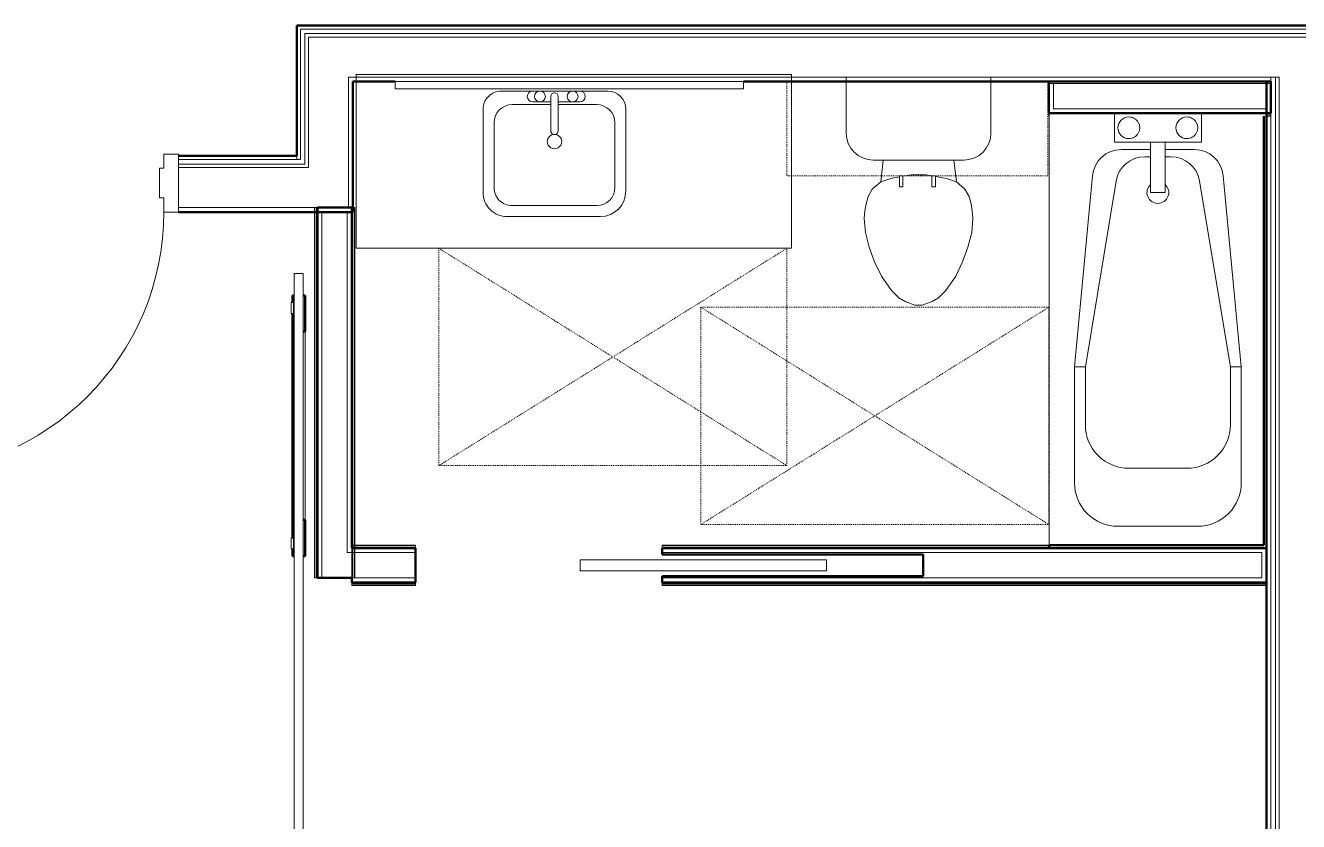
# Model space of a CAD drawing. Header units: inches. Extents: x -4218 to -1830, y 9756 to 12426.
# Drawn here: x -3110.9 to -2935.3, y 10271.3 to 10381.2 of the extents above; entities that cross this region are included whole.
import ezdxf

# ---------------------------------------------------------------- set-up
doc = ezdxf.new("R2010")
doc.units = ezdxf.units.IN
doc.header["$MEASUREMENT"] = 0
doc.linetypes.add('Dash', pattern=[0.25, 0.125, -0.125])
for name, color, linetype, lineweight in [('0-1', 7, 'Continuous', 5), ('0-2', 252, 'Continuous', 9), ('0-3', 7, 'Continuous', 9), ('A-DOOR-1', 7, 'Continuous', 9), ('A-DOOR-2', 50, 'Continuous', 20), ('A-DOOR-3', 250, 'Continuous', 50), ('A-DOOR-FRAM-1', 50, 'Continuous', 20), ('A-GENM-HDLN-1', 7, 'Dash', 9), ('A-WALL-1', 250, 'Continuous', 50), ('A-WALL-2', 10, 'Continuous', 13), ('A-WALL-3', 253, 'Continuous', 9), ('A-WALL-4', 254, 'Continuous', 9), ('A-WALL-5', 252, 'Continuous', 9), ('A-WALL-6', 7, 'Continuous', 9), ('I-WALL-1', 250, 'Continuous', 50), ('I-WALL-2', 254, 'Continuous', 9), ('I-WALL-3', 253, 'Continuous', 9), ('I-WALL-4', 252, 'Continuous', 9), ('P-SANR-FIXT-1', 7, 'Continuous', 9), ('P-SANR-FIXT-2', 252, 'Continuous', 9), ('P-SANR-FIXT-3', 253, 'Continuous', 9), ('P-SANR-FIXT-5', 254, 'Continuous', 9), ('Q-CASE-2', 252, 'Continuous', 9), ('Q-CASE-3', 7, 'Continuous', 9), ('Q-CASE-5', 254, 'Continuous', 9), ('Q-CASE-6', 7, 'Dash', 9)]:
    doc.layers.add(name, color=color, linetype=linetype, lineweight=lineweight)

# ---------------------------------------------------------------- blocks, each defined once
blk = doc.blocks.new('Basic Wall _ INT - W4BØF - _5_8 GYP - 2X4 WOOD_BATT_ - 5_8 GYP_ - ___-2701510-BACKGROUND - 1ST FLOOR')
at = {"layer": 'A-WALL-3'}
for p, q in [((-3071.06, 10356.04), (-3070.78, 10356.04)), ((-3071, 10355.41), (-3071, 10356.04)), ((-3070.78, 10356.04), (-3070.69, 10356.04)), ((-3070.69, 10356.04), (-3070.65, 10356.04)), ((-3070.65, 10356.04), (-3070.65, 10355.41)), ((-3071, 10265.9), (-3071, 10265.98)), ((-3071, 10265.8), (-3071, 10265.86)), ((-3070.78, 10265.57), (-3071.06, 10265.57)), ((-3070.71, 10265.57), (-3070.78, 10265.57))]:
    blk.add_line(p, q, dxfattribs=at)
at = {"layer": 'A-WALL-4'}
for p, q in [((-3071, 10356.04), (-3071.06, 10356.04)), ((-3070.86, 10356.04), (-3071, 10356.04)), ((-3070.79, 10356.04), (-3070.85, 10356.04)), ((-3070.65, 10356.04), (-3070.67, 10356.04)), ((-3071.06, 10265.57), (-3071, 10265.57)), ((-3071, 10265.57), (-3070.86, 10265.57)), ((-3070.85, 10265.57), (-3070.79, 10265.57)), ((-3070.67, 10265.57), (-3070.65, 10265.57))]:
    blk.add_line(p, q, dxfattribs=at)
at = {"layer": 'A-WALL-5'}
for p, q in [((-3071.06, 10355.41), (-3071.06, 10356.04)), ((-3071, 10304.91), (-3071, 10355.41)), ((-3070.78, 10356.04), (-3070.78, 10355.41)), ((-3070.65, 10355.41), (-3070.65, 10304.91)), ((-3071.06, 10304.91), (-3071, 10304.91)), ((-3071, 10304.91), (-3070.86, 10304.91)), ((-3070.85, 10304.91), (-3070.79, 10304.91)), ((-3070.67, 10304.91), (-3070.65, 10304.91)), ((-3071, 10268.91), (-3071.06, 10268.91)), ((-3070.86, 10268.91), (-3071, 10268.91)), ((-3071, 10265.98), (-3071, 10268.91)), ((-3070.79, 10268.91), (-3070.85, 10268.91)), ((-3070.65, 10268.91), (-3070.67, 10268.91)), ((-3070.65, 10268.91), (-3070.65, 10265.57)), ((-3071.06, 10265.9), (-3071.06, 10265.98)), ((-3071.06, 10265.8), (-3071.06, 10265.86)), ((-3070.69, 10265.57), (-3070.71, 10265.57)), ((-3070.65, 10265.57), (-3070.69, 10265.57))]:
    blk.add_line(p, q, dxfattribs=at)
at = {"layer": 'A-WALL-6'}
for p, q in [((-3071.06, 10304.91), (-3071.06, 10355.41)), ((-3070.78, 10355.41), (-3070.78, 10304.91)), ((-3070.78, 10304.91), (-3071.06, 10304.91)), ((-3070.69, 10304.91), (-3070.78, 10304.91)), ((-3070.65, 10304.91), (-3070.69, 10304.91)), ((-3071.06, 10268.91), (-3070.78, 10268.91)), ((-3071.06, 10265.98), (-3071.06, 10268.91)), ((-3070.78, 10268.91), (-3070.78, 10265.57)), ((-3070.78, 10268.91), (-3070.69, 10268.91)), ((-3070.69, 10268.91), (-3070.65, 10268.91))]:
    blk.add_line(p, q, dxfattribs=at)
blk = doc.blocks.new('Basic Wall _ INT - W4BØF - _5_8 GYP - 2X4 WOOD_BATT_ - 5_8 GYP_ - ___-2701509-BACKGROUND - 1ST FLOOR')
at = {"layer": 'A-WALL-3'}
for p, q in [((-3065.88, 10356.04), (-3065.9, 10356.04)), ((-3065.9, 10356.04), (-3065.9, 10355.41)), ((-3065.9, 10309.04), (-3065.9, 10304.91)), ((-3065.55, 10309.33), (-3065.55, 10309.45)), ((-3065.55, 10309.24), (-3065.55, 10309.33)), ((-3065.55, 10309.18), (-3065.55, 10309.24)), ((-3065.55, 10308.44), (-3065.55, 10309.04)), ((-3065.55, 10304.91), (-3065.55, 10308.41)), ((-3065.86, 10304.91), (-3065.9, 10304.91)), ((-3065.78, 10304.91), (-3065.86, 10304.91)), ((-3065.49, 10304.91), (-3065.78, 10304.91)), ((-3065.55, 10265.88), (-3065.55, 10265.98)), ((-3065.55, 10265.79), (-3065.55, 10265.86)), ((-3065.55, 10265.72), (-3065.55, 10265.77)), ((-3065.78, 10265.57), (-3065.84, 10265.57)), ((-3065.49, 10265.57), (-3065.78, 10265.57))]:
    blk.add_line(p, q, dxfattribs=at)
at = {"layer": 'A-WALL-4'}
for p, q in [((-3065.9, 10304.91), (-3065.88, 10304.91)), ((-3065.76, 10304.91), (-3065.7, 10304.91)), ((-3065.69, 10304.91), (-3065.55, 10304.91)), ((-3065.55, 10304.91), (-3065.49, 10304.91)), ((-3065.9, 10265.57), (-3065.88, 10265.57)), ((-3065.76, 10265.57), (-3065.7, 10265.57)), ((-3065.69, 10265.57), (-3065.55, 10265.57)), ((-3065.55, 10265.57), (-3065.49, 10265.57))]:
    blk.add_line(p, q, dxfattribs=at)
at = {"layer": 'A-WALL-5'}
for p, q in [((-3065.9, 10356.04), (-3065.86, 10356.04)), ((-3065.9, 10355.41), (-3065.9, 10309.04)), ((-3065.86, 10356.04), (-3065.82, 10356.04)), ((-3065.82, 10356.04), (-3065.78, 10356.04)), ((-3065.78, 10355.44), (-3065.78, 10356.04)), ((-3065.78, 10356.04), (-3065.76, 10356.04)), ((-3065.7, 10356.04), (-3065.75, 10356.04)), ((-3065.55, 10356.04), (-3065.69, 10356.04)), ((-3065.49, 10356.04), (-3065.55, 10356.04)), ((-3065.55, 10309.45), (-3065.55, 10356.04)), ((-3065.78, 10308.42), (-3065.78, 10309.04)), ((-3065.78, 10304.91), (-3065.78, 10308.41)), ((-3065.49, 10309.33), (-3065.49, 10309.45)), ((-3065.49, 10309.24), (-3065.49, 10309.33)), ((-3065.49, 10309.18), (-3065.49, 10309.24)), ((-3065.49, 10308.44), (-3065.49, 10309.04)), ((-3065.49, 10304.91), (-3065.49, 10308.41)), ((-3065.88, 10268.91), (-3065.9, 10268.91)), ((-3065.9, 10268.91), (-3065.9, 10265.57)), ((-3065.7, 10268.91), (-3065.76, 10268.91)), ((-3065.55, 10268.91), (-3065.69, 10268.91)), ((-3065.49, 10268.91), (-3065.55, 10268.91)), ((-3065.55, 10265.98), (-3065.55, 10268.91)), ((-3065.49, 10265.88), (-3065.49, 10265.98)), ((-3065.49, 10265.79), (-3065.49, 10265.86)), ((-3065.49, 10265.72), (-3065.49, 10265.77)), ((-3065.86, 10265.57), (-3065.9, 10265.57)), ((-3065.84, 10265.57), (-3065.86, 10265.57))]:
    blk.add_line(p, q, dxfattribs=at)
at = {"layer": 'A-WALL-6'}
for p, q in [((-3065.78, 10309.04), (-3065.78, 10355.41)), ((-3065.75, 10356.04), (-3065.49, 10356.04)), ((-3065.49, 10309.45), (-3065.49, 10356.04)), ((-3065.9, 10268.91), (-3065.86, 10268.91)), ((-3065.86, 10268.91), (-3065.78, 10268.91)), ((-3065.78, 10265.57), (-3065.78, 10268.91)), ((-3065.78, 10268.91), (-3065.49, 10268.91)), ((-3065.49, 10265.98), (-3065.49, 10268.91))]:
    blk.add_line(p, q, dxfattribs=at)
blk = doc.blocks.new('Basic Wall _ INT - W4BØF - _5_8 GYP - 2X4 WOOD_BATT_ - 5_8 GYP_ - ___-2701512-BACKGROUND - 1ST FLOOR')
at = {"layer": 'A-WALL-3'}
for p, q in [((-3065.9, 10309.16), (-3065.9, 10309.45)), ((-3065.9, 10309.1), (-3065.9, 10309.16)), ((-3065.7, 10309.39), (-3065.75, 10309.39)), ((-3065.61, 10309.39), (-3065.69, 10309.39)), ((-3065.49, 10309.39), (-3065.6, 10309.39))]:
    blk.add_line(p, q, dxfattribs=at)
at = {"layer": 'A-WALL-4'}
for p, q in [((-3065.9, 10309.45), (-3065.9, 10309.39)), ((-3065.9, 10309.39), (-3065.9, 10309.25)), ((-3065.9, 10309.24), (-3065.9, 10309.18)), ((-3065.9, 10309.06), (-3065.9, 10309.04))]:
    blk.add_line(p, q, dxfattribs=at)
at = {"layer": 'A-WALL-5'}
for p, q in [((-3065.9, 10309.08), (-3065.9, 10309.1)), ((-3065.9, 10309.04), (-3065.9, 10309.08)), ((-3065.9, 10309.04), (-3057.1, 10309.04)), ((-3065.7, 10309.45), (-3065.75, 10309.45)), ((-3065.61, 10309.45), (-3065.69, 10309.45)), ((-3065.49, 10309.45), (-3065.6, 10309.45)), ((-3057.1, 10309.39), (-3065.49, 10309.39)), ((-3057.1, 10309.39), (-3057.1, 10309.45)), ((-3057.1, 10309.25), (-3057.1, 10309.39)), ((-3057.1, 10309.18), (-3057.1, 10309.24)), ((-3057.1, 10309.04), (-3057.1, 10309.06)), ((-3023.1, 10309.45), (-3023.1, 10309.39)), ((-3023.1, 10309.39), (-3023.1, 10309.25)), ((-2969.74, 10309.39), (-3023.1, 10309.39)), ((-3023.1, 10309.24), (-3023.1, 10309.18)), ((-3023.1, 10309.06), (-3023.1, 10309.04)), ((-3023.1, 10309.04), (-2969.74, 10309.04))]:
    blk.add_line(p, q, dxfattribs=at)
at = {"layer": 'A-WALL-6'}
for p, q in [((-3057.1, 10309.16), (-3065.9, 10309.16)), ((-3057.1, 10309.45), (-3065.49, 10309.45)), ((-3057.1, 10309.45), (-3057.1, 10309.16)), ((-3057.1, 10309.16), (-3057.1, 10309.08)), ((-3057.1, 10309.08), (-3057.1, 10309.04)), ((-3023.1, 10309.16), (-3023.1, 10309.45)), ((-2969.74, 10309.45), (-3023.1, 10309.45)), ((-2969.74, 10309.16), (-3023.1, 10309.16)), ((-3023.1, 10309.08), (-3023.1, 10309.16)), ((-3023.1, 10309.04), (-3023.1, 10309.08))]:
    blk.add_line(p, q, dxfattribs=at)
blk = doc.blocks.new('Basic Wall _ INT - W4BØF - _5_8 GYP - 2X4 WOOD_BATT_ - 5_8 GYP_ - ___-2701511-BACKGROUND - 1ST FLOOR')
at = {"layer": 'A-WALL-3'}
for p, q in [((-2939.77, 10304.27), (-2939.77, 10304.29)), ((-2939.77, 10304.09), (-2939.77, 10304.15)), ((-2939.77, 10303.94), (-2939.77, 10304.08)), ((-2939.77, 10303.88), (-2939.77, 10303.94))]:
    blk.add_line(p, q, dxfattribs=at)
at = {"layer": 'A-WALL-5'}
for p, q in [((-3065.9, 10304.29), (-3065.9, 10304.27)), ((-3065.9, 10304.29), (-3057.1, 10304.29)), ((-3057.1, 10304.27), (-3057.1, 10304.29)), ((-3023.1, 10304.29), (-3023.1, 10304.27)), ((-3023.1, 10304.29), (-2939.77, 10304.29)), ((-2939.77, 10304.29), (-2939.77, 10304.25)), ((-3065.9, 10304.15), (-3065.9, 10304.09)), ((-3065.9, 10304.08), (-3065.9, 10303.94)), ((-3065.9, 10303.94), (-3065.9, 10303.88)), ((-3057.1, 10303.94), (-3065.9, 10303.94)), ((-3057.1, 10304.09), (-3057.1, 10304.15)), ((-3057.1, 10303.94), (-3057.1, 10304.08)), ((-3057.1, 10303.88), (-3057.1, 10303.94)), ((-3023.1, 10304.15), (-3023.1, 10304.09)), ((-3023.1, 10304.08), (-3023.1, 10303.94)), ((-3023.1, 10303.94), (-3023.1, 10303.88)), ((-2939.77, 10303.94), (-3023.1, 10303.94)), ((-2939.77, 10304.25), (-2939.77, 10304.19)), ((-2939.77, 10304.19), (-2939.77, 10304.16)), ((-2939.77, 10304.16), (-2939.77, 10304.14)), ((-2939.77, 10304.14), (-2939.77, 10304)), ((-2939.77, 10304), (-2939.77, 10303.88))]:
    blk.add_line(p, q, dxfattribs=at)
at = {"layer": 'A-WALL-6'}
for p, q in [((-3065.9, 10304.25), (-3065.9, 10304.29)), ((-3057.1, 10304.29), (-3057.1, 10304.25)), ((-3023.1, 10304.25), (-3023.1, 10304.29)), ((-3065.9, 10304.16), (-3065.9, 10304.25)), ((-3065.9, 10304.16), (-3057.1, 10304.16)), ((-3065.9, 10303.88), (-3065.9, 10304.16)), ((-3057.1, 10303.88), (-3065.9, 10303.88)), ((-3057.1, 10304.25), (-3057.1, 10304.16)), ((-3057.1, 10304.16), (-3057.1, 10303.88)), ((-3023.1, 10304.16), (-3023.1, 10304.25)), ((-3023.1, 10304.16), (-2939.77, 10304.16)), ((-3023.1, 10303.88), (-3023.1, 10304.16)), ((-2939.77, 10303.88), (-3023.1, 10303.88))]:
    blk.add_line(p, q, dxfattribs=at)
blk = doc.blocks.new('BARN - FLUSH - 3-0 x 7-0 BARN DOOR-2961666-BACKGROUND - 1ST FLOOR')
at = {"layer": 'A-DOOR-1'}
for p, q in [((21, -4.32), (-60, -4.32)), ((-60, -4.95), (-60, -4.32)), ((-60, -5.57), (-60, -4.95)), ((-52, -4.07), (-26, -4.07)), ((21, -4.32), (21, -4.95)), ((21, -4.95), (21, -5.57)), ((-60, -5.57), (21, -5.57)), ((-54.5, -5.67), (-56, -5.67)), ((-56, -5.67), (-56, -6)), ((-54.5, -6), (-56, -6)), ((-54.5, -6), (-54.5, -5.67)), ((-23.5, -6), (-23.5, -5.67)), ((-22, -5.67), (-23.5, -5.67)), ((-22, -6), (-23.5, -6)), ((-22, -5.67), (-22, -6))]:
    blk.add_line(p, q, dxfattribs=at)
at = {"layer": 'A-DOOR-3'}
for p, q in [((-52, -4.07), (-57, -4.07)), ((-57, -4.07), (-57, -4.32)), ((-52, -4.33), (-52, -4.07)), ((-21, -4.07), (-26, -4.07)), ((-26, -4.07), (-26, -4.32)), ((-21, -4.32), (-21, -4.07)), ((-57, -5.57), (-57, -5.82)), ((-57, -5.82), (-56, -5.82)), ((-54.5, -5.82), (-23.5, -5.82)), ((-22, -5.82), (-21, -5.82)), ((-21, -5.82), (-21, -5.57))]:
    blk.add_line(p, q, dxfattribs=at)
blk = doc.blocks.new('POCKET - FLUSH - 2-10 x 6-8-2882530-BACKGROUND - 1ST FLOOR')
at = {"layer": 'A-DOOR-2'}
for p, q in [((-39.67, -0.75), (-39.67, 0.75)), ((-39.67, 0.75), (-5.67, 0.75)), ((-5.67, 0.75), (-5.67, -0.75)), ((-5.67, -0.75), (-39.67, -0.75))]:
    blk.add_line(p, q, dxfattribs=at)
blk = doc.blocks.new('M_Sink Vanity-Square - 500 x 440mm-1372835-BACKGROUND - 1ST FLOOR')
at = {"layer": 'P-SANR-FIXT-1'}
for p, q in [((-5.72, 10.23), (7.14, 10.23)), ((-5.22, 8.73), (6.46, 8.73)), ((-9.22, -4.59), (-9.22, 6.73)), ((-7.72, -2.72), (-7.72, 6.23)), ((8.96, 6.23), (8.96, -2.72)), ((10.46, 6.91), (10.46, -4.59)), ((0.12, -6.33), (0.12, -1.59)), ((1.12, -6.33), (1.12, -1.59)), ((0.12, -5.22), (-5.22, -5.22)), ((6.46, -5.22), (1.12, -5.22)), ((-2.88, -5.59), (0.12, -5.59)), ((1.12, -5.59), (3.62, -5.59)), ((7.96, -7.09), (-6.72, -7.09)), ((3.62, -7.09), (-2.88, -7.09))]:
    blk.add_line(p, q, dxfattribs=at)
for centre, radius, start, end in [((-5.72, 6.73), 3.5, 90, 180), ((7.14, 6.91), 3.32, 360, 90), ((-5.22, 6.23), 2.5, 90, 180), ((6.46, 6.23), 2.5, 360, 90), ((0.62, -0.13), 1, 360, 180), ((0.62, -0.13), 1, 180, 0), ((0.62, -1.59), 0.5, 360, 180), ((-5.22, -2.72), 2.5, 180, 270), ((6.46, -2.72), 2.5, 270, 360), ((-6.72, -4.59), 2.5, 180, 270), ((7.96, -4.59), 2.5, 270, 0), ((-2.88, -6.34), 0.75, 90, 270), ((-1.88, -6.34), 0.75, 360, 180), ((-1.88, -6.34), 0.75, 180, 0), ((0.62, -6.33), 0.5, 180, 0), ((2.62, -6.34), 0.75, 0, 180), ((2.62, -6.34), 0.75, 180, 0), ((3.62, -6.34), 0.75, 270, 90)]:
    blk.add_arc(centre, radius, start, end, dxfattribs=at)
blk = doc.blocks.new('Toilet-Domestic-3D - Toilet-Domestic-3D-V116-BACKGROUND - 1ST FLOOR')
at = {"layer": 'P-SANR-FIXT-1'}
for p, q in [((-9.98, 11.75), (-9.98, 18.85)), ((9.98, 18.85), (9.98, 11.75)), ((6.25, 8.02), (-6.25, 8.02)), ((-4.86, 8.02), (-5.21, 5)), ((4.86, 8.02), (5.21, 5)), ((-3.84, 5.5), (-5.21, 5)), ((-2.65, 5.71), (-3.84, 5.5)), ((-1, 6), (-2.16, 5.8)), ((1, 6), (-1, 6)), ((1.85, 5.85), (1, 6)), ((3.84, 5.5), (2.34, 5.76)), ((5.21, 5), (3.84, 5.5)), ((-6.4, 4), (-6.97, 3)), ((-5.21, 5), (-6.4, 4)), ((6.4, 4), (5.21, 5)), ((6.97, 3), (6.4, 4)), ((-7.24, 2), (-7.41, 1)), ((-6.97, 3), (-7.24, 2)), ((7.24, 2), (6.97, 3)), ((7.41, 1), (7.24, 2)), ((-7.41, 1), (-7.5, 0)), ((7.5, 0), (7.41, 1)), ((-7.5, 0), (-7.33, -1.99)), ((7.33, -1.99), (7.5, 0)), ((-7.33, -1.99), (-6.79, -4)), ((6.79, -4), (7.33, -1.99)), ((-6.79, -4), (-6.06, -6)), ((6.06, -6), (6.79, -4)), ((-6.06, -6), (-5.13, -8)), ((5.13, -8), (6.06, -6)), ((-5.13, -8), (-3.74, -10)), ((3.74, -10), (5.13, -8)), ((-3.74, -10), (-2.74, -11)), ((2.74, -11), (3.74, -10)), ((-2.74, -11), (-1.87, -11.5)), ((-1.87, -11.5), (-0.5, -12)), ((-0.5, -12), (0.5, -12)), ((0.5, -12), (1.87, -11.5)), ((1.87, -11.5), (2.74, -11))]:
    blk.add_line(p, q, dxfattribs=at)
for centre, start, end in [((-6.25, 11.75), 180, 270), ((6.25, 11.75), 270, 360)]:
    blk.add_arc(centre, 3.73, start, end, dxfattribs=at)
at = {"layer": 'P-SANR-FIXT-2'}
for p, q in [((-9.98, 18.85), (-9.98, 19.48)), ((9.98, 19.48), (9.98, 18.85))]:
    blk.add_line(p, q, dxfattribs=at)
at = {"layer": 'P-SANR-FIXT-3'}
blk.add_line((-9.98, 19.48), (9.98, 19.48), dxfattribs=at)
blk = doc.blocks.new('Bath Vanity - Bath Vanity 60_-V130-BACKGROUND - 1ST FLOOR')
at = {"layer": 'Q-CASE-2'}
for p, q in [((-29.26, 1), (-29.26, 0)), ((30.74, 0.38), (30.74, 1)), ((30.74, 0), (30.74, 0.38)), ((-29.26, 0), (30.74, 0))]:
    blk.add_line(p, q, dxfattribs=at)
at = {"layer": 'Q-CASE-3'}
for p, q in [((30.74, 24), (-29.26, 24)), ((-29.26, 24), (-29.26, 1)), ((30.74, 1), (30.74, 24))]:
    blk.add_line(p, q, dxfattribs=at)
blk = doc.blocks.new('Bath Tub - Maestro - 60_x30_-V127-BACKGROUND - 1ST FLOOR')
at = {"layer": 'P-SANR-FIXT-1'}
for p, q in [((35, 26.5), (51, 26.5)), ((35, 26.5), (35, 25)), ((35, 25), (9.35, 20.74)), ((43, 25), (35, 25)), ((4, 21), (0.37, 21)), ((4, 16), (4, 21)), ((5, 16), (5, 20.04)), ((57, 20.5), (57, 9.5)), ((49, 11), (49, 19)), ((4, 14), (4, 16)), ((4, 16), (10.94, 16)), ((6, 16.8), (6, 16)), ((10.94, 14), (10.94, 16)), ((4, 9), (4, 14)), ((10.94, 14), (4, 14)), ((5, 9.96), (5, 14)), ((6, 14), (6, 13.2)), ((0.37, 9), (4, 9)), ((9.35, 9.26), (35, 5)), ((35, 3.5), (35, 5)), ((35, 5), (43, 5)), ((51, 3.5), (35, 3.5)), ((0.37, 0), (59.62, 0))]:
    blk.add_line(p, q, dxfattribs=at)
at = {"layer": 'P-SANR-FIXT-1', "flags": 128}
for points in [[(8.63, 24.03), (11.56, 24.3), (14.49, 24.58), (17.42, 24.85), (20.35, 25.13), (23.28, 25.4), (26.21, 25.68), (29.14, 25.95), (32.07, 26.23), (35, 26.5)], [(35, 3.5), (32.07, 3.77), (29.14, 4.05), (26.21, 4.32), (23.28, 4.6), (20.35, 4.87), (17.42, 5.15), (14.49, 5.42), (11.56, 5.7), (8.63, 5.97)]]:
    blk.add_lwpolyline(points, dxfattribs=at)
at = {"layer": 'P-SANR-FIXT-1'}
for centre, radius, start, end in [((51, 20.5), 6, 360, 90), ((43, 19), 6, 360, 90), ((9, 20.04), 4, 95.3558, 180), ((2, 19), 1.5, 360, 180), ((10, 16.8), 4, 99.4223, 180), ((2, 19), 1.5, 180, 360), ((10.94, 15), 1.5, 360, 137.9289), ((10.94, 15), 1.5, 222.0711, 360), ((2, 11), 1.5, 360, 180), ((10, 13.2), 4, 180, 260.5777), ((2, 11), 1.5, 180, 360), ((43, 11), 6, 270, 0), ((9, 9.96), 4, 180, 264.6442), ((51, 9.5), 6, 270, 360)]:
    blk.add_arc(centre, radius, start, end, dxfattribs=at)
at = {"layer": 'P-SANR-FIXT-2'}
for p, q in [((0.37, 21), (0, 21)), ((0, 9), (0.37, 9)), ((0, 0), (0.37, 0)), ((59.62, 0), (60, 0))]:
    blk.add_line(p, q, dxfattribs=at)
at = {"layer": 'P-SANR-FIXT-3'}
for p, q in [((60, 30), (0, 30)), ((0, 29.97), (0, 21)), ((60, 0), (60, 29.97)), ((0, 21), (0, 9)), ((0, 9), (0, 0))]:
    blk.add_line(p, q, dxfattribs=at)
at = {"layer": 'P-SANR-FIXT-5'}
blk.add_line((0, 21), (0, 9), dxfattribs=at)
blk = doc.blocks.new('ADA Clearances - 30_x48_-V8-BACKGROUND - 1ST FLOOR')
at = {"layer": 'A-GENM-HDLN-1'}
for p, q in [((15, -24), (-15, 24)), ((-15, -24), (15, 24)), ((15, 24), (-15, 24)), ((-15, 24), (-15, -24)), ((15, -24), (15, 24)), ((-15, -24), (15, -24))]:
    blk.add_line(p, q, dxfattribs=at)
blk = doc.blocks.new('ADA Clearances - 30_x48_-V119-BACKGROUND - 1ST FLOOR')
at = {"layer": 'A-GENM-HDLN-1'}
for p, q in [((15, -24), (-15, 24)), ((-15, -24), (15, 24)), ((15, 24), (-15, 24)), ((15, -24), (15, 24)), ((-15, -24), (15, -24))]:
    blk.add_line(p, q, dxfattribs=at)
blk = doc.blocks.new('BATHROOM MIRROR - BATHROOM MIRROR 48_-3123886-BACKGROUND - 1ST FLOOR')
at = {"layer": 'Q-CASE-3'}
for p, q in [((-23.26, -23), (24.74, -23)), ((-23.26, -23), (-23.26, -24)), ((24.74, -24), (-23.26, -24)), ((24.74, -24), (24.74, -23))]:
    blk.add_line(p, q, dxfattribs=at)
at = {"layer": 'Q-CASE-5'}
blk.add_line((21.74, -24), (-20.26, -24), dxfattribs=at)
blk = doc.blocks.new('300 Series Wall Hung Cabinet_326 - 36_-2909953-BACKGROUND - 1ST FLOOR')
at = {"layer": 'Q-CASE-3'}
for p, q in [((-2.01, 14.69), (-2.5, 14.69)), ((-2.5, 14.69), (-2.5, 13.19)), ((-2.01, 13.19), (-2.01, 14.69)), ((2.49, 14.69), (2, 14.69)), ((2, 14.69), (2, 13.19)), ((2.49, 13.19), (2.49, 14.69)), ((-2.01, 13.19), (-2.5, 13.19)), ((2.49, 13.19), (2, 13.19))]:
    blk.add_line(p, q, dxfattribs=at)
at = {"layer": 'Q-CASE-6'}
for p, q in [((-18, 0.19), (-18, 13.19)), ((-18, 13.19), (18, 13.19)), ((18, 13.19), (18, 0.19)), ((18, 0.19), (-18, 0.19))]:
    blk.add_line(p, q, dxfattribs=at)
blk = doc.blocks.new('Basic Wall _ INT - W4FØF - INT - _5_8 GYP - 2X4 WOOD_BATT__ - ___-3091230-BACKGROUND - 1ST FLOOR')
at = {"layer": 'A-WALL-3'}
for p, q in [((-2939.15, 10369.04), (-2939.74, 10369.04)), ((-2939.74, 10368.69), (-2939.15, 10368.69)), ((-2939.15, 10369.04), (-2939.15, 10369)), ((-2939.15, 10369), (-2939.15, 10368.92)), ((-2939.15, 10368.92), (-2939.15, 10368.91)), ((-2939.15, 10368.91), (-2939.15, 10368.63))]:
    blk.add_line(p, q, dxfattribs=at)
at = {"layer": 'A-WALL-4'}
for p, q in [((-2939.15, 10369.02), (-2939.15, 10369.04)), ((-2939.15, 10368.84), (-2939.15, 10368.9)), ((-2939.15, 10368.69), (-2939.15, 10368.83)), ((-2939.15, 10368.63), (-2939.15, 10368.69))]:
    blk.add_line(p, q, dxfattribs=at)
at = {"layer": 'A-WALL-5'}
for p, q in [((-2969.77, 10369.04), (-2969.77, 10369.02)), ((-2969.77, 10368.9), (-2969.77, 10368.84)), ((-2969.77, 10368.83), (-2969.77, 10368.69)), ((-2969.77, 10368.69), (-2969.77, 10368.63)), ((-2939.74, 10368.91), (-2939.15, 10368.91)), ((-2939.74, 10368.63), (-2939.15, 10368.63))]:
    blk.add_line(p, q, dxfattribs=at)
at = {"layer": 'A-WALL-6'}
for p, q in [((-2969.77, 10369), (-2969.77, 10369.04)), ((-2969.77, 10368.91), (-2969.77, 10369)), ((-2969.77, 10368.63), (-2969.77, 10368.91))]:
    blk.add_line(p, q, dxfattribs=at)
blk = doc.blocks.new('CTR - 1st Phase - Unit Layouts_rvt-1-BACKGROUND - 1ST FLOOR')
at = {"layer": 'A-WALL-1'}
for p, q in [((-2939.15, 10373.41), (-2969.77, 10373.41)), ((-2969.77, 10373.41), (-2969.77, 10373.16)), ((-2969.77, 10373.16), (-2969.77, 10369.66)), ((-2939.15, 10373.16), (-2939.15, 10373.41)), ((-2939.15, 10369.66), (-2939.15, 10373.16)), ((-2969.77, 10369.66), (-2969.77, 10369.04)), ((-2939.15, 10369.04), (-2939.15, 10369.66)), ((-2969.77, 10369.04), (-2939.15, 10369.04)), ((-2939.74, 10369.04), (-2940.11, 10369.04)), ((-2940.11, 10368.66), (-2940.11, 10309.41)), ((-2939.74, 10309.04), (-2939.74, 10369.04)), ((-3070.65, 10356.04), (-3070.65, 10304.91)), ((-3070.03, 10356.04), (-3070.65, 10356.04)), ((-3066.53, 10356.04), (-3070.03, 10356.04)), ((-3065.9, 10356.04), (-3066.53, 10356.04)), ((-3065.9, 10309.04), (-3065.9, 10356.04)), ((-3057.1, 10309.04), (-3065.9, 10309.04)), ((-3057.1, 10304.29), (-3057.1, 10309.04)), ((-2939.77, 10309.04), (-3023.1, 10309.04)), ((-3023.1, 10309.04), (-3023.1, 10308.16)), ((-3023.1, 10308.16), (-2987.1, 10308.16)), ((-2987.1, 10308.16), (-2987.1, 10305.16)), ((-2940.11, 10309.41), (-2969.74, 10309.41)), ((-2969.74, 10309.41), (-2969.74, 10309.04)), ((-2969.74, 10309.04), (-2940.11, 10309.04)), ((-2940.11, 10309.04), (-2939.74, 10309.04)), ((-2939.77, 10308.41), (-2939.77, 10309.04)), ((-2939.77, 10304.91), (-2939.77, 10308.41)), ((-3070.65, 10304.91), (-3065.9, 10304.91)), ((-3065.9, 10304.91), (-3065.9, 10304.29)), ((-3065.9, 10304.29), (-3057.1, 10304.29)), ((-2987.1, 10305.16), (-3023.1, 10305.16)), ((-3023.1, 10305.16), (-3023.1, 10304.29)), ((-3023.1, 10304.29), (-2939.77, 10304.29)), ((-2939.77, 10304.29), (-2939.77, 10304.91))]:
    blk.add_line(p, q, dxfattribs=at)
at = {"layer": 'A-WALL-2'}
for p, q in [((-2969.77, 10373.16), (-2969.15, 10373.16)), ((-2969.15, 10373.16), (-2969.77, 10373.16)), ((-2969.15, 10373.16), (-2969.15, 10369.66)), ((-2939.77, 10373.16), (-2969.15, 10373.16)), ((-2939.77, 10373.16), (-2939.15, 10373.16)), ((-2939.77, 10369.66), (-2939.77, 10373.16)), ((-2939.15, 10373.16), (-2939.77, 10373.16)), ((-2939.77, 10369.66), (-2969.15, 10369.66)), ((-3070.03, 10304.91), (-3070.03, 10355.41)), ((-3066.53, 10355.41), (-3070.03, 10355.41)), ((-3066.53, 10308.41), (-3066.53, 10355.41)), ((-3065.9, 10308.41), (-3066.53, 10308.41)), ((-3057.1, 10308.41), (-3065.9, 10308.41)), ((-2940.4, 10308.41), (-3023.1, 10308.41)), ((-2940.4, 10304.91), (-2940.4, 10308.41)), ((-3057.1, 10304.91), (-3065.9, 10304.91)), ((-2940.4, 10304.91), (-3023.1, 10304.91))]:
    blk.add_line(p, q, dxfattribs=at)
at = {"layer": 'A-WALL-3'}
for p, q in [((-2939.77, 10373.41), (-2969.77, 10373.41)), ((-2940.11, 10369.04), (-2939.77, 10369.04)), ((-2939.74, 10309.04), (-2939.74, 10369.04)), ((-3070.65, 10355.41), (-3070.65, 10304.91)), ((-3066.37, 10356.04), (-3065.9, 10356.04)), ((-3065.9, 10309.45), (-3065.9, 10355.41)), ((-3057.1, 10309.04), (-3065.49, 10309.04)), ((-2969.74, 10309.04), (-3023.1, 10309.04)), ((-2969.74, 10309.04), (-2940.11, 10309.04)), ((-2939.77, 10309.04), (-2940.11, 10309.04)), ((-2939.77, 10309.04), (-2939.77, 10304.29)), ((-3065.9, 10304.29), (-3057.1, 10304.29)), ((-3023.1, 10304.29), (-2939.77, 10304.29))]:
    blk.add_line(p, q, dxfattribs=at)
at = {"layer": 'A-WALL-4'}
for p, q in [((-2939.15, 10373.41), (-2939.77, 10373.41)), ((-2939.15, 10373.41), (-2939.15, 10369.04)), ((-2939.74, 10369.04), (-2939.15, 10369.04)), ((-3070.65, 10356.04), (-3070.65, 10355.41)), ((-3070.65, 10356.04), (-3066.37, 10356.04)), ((-3065.9, 10355.41), (-3065.9, 10356.04)), ((-3065.9, 10309.18), (-3065.9, 10309.45)), ((-3065.7, 10309.04), (-3065.75, 10309.04)), ((-3065.61, 10309.04), (-3065.69, 10309.04)), ((-3065.49, 10309.04), (-3065.6, 10309.04))]:
    blk.add_line(p, q, dxfattribs=at)
at = {"layer": 'A-WALL-5'}
for p, q in [((-2969.77, 10369.04), (-2969.77, 10373.41)), ((-2940.11, 10368.66), (-2940.11, 10309.41)), ((-3057.1, 10309.04), (-3057.1, 10304.29)), ((-3023.1, 10308.16), (-3023.1, 10309.04)), ((-2987.1, 10308.16), (-3023.1, 10308.16)), ((-2987.1, 10305.16), (-2987.1, 10308.16)), ((-2940.11, 10309.41), (-2969.74, 10309.41)), ((-2969.74, 10309.04), (-2969.74, 10309.41)), ((-3065.9, 10304.91), (-3070.65, 10304.91)), ((-3065.9, 10304.29), (-3065.9, 10304.91)), ((-3023.1, 10304.29), (-3023.1, 10305.16)), ((-3023.1, 10305.16), (-2987.1, 10305.16))]:
    blk.add_line(p, q, dxfattribs=at)
at = {"layer": '0-2'}
for name, p, rotation in [('Bath Vanity - Bath Vanity 60_-V130-BACKGROUND - 1ST FLOOR', (-3034.54, 10374.41), 180), ('BATHROOM MIRROR - BATHROOM MIRROR 48_-3123886-BACKGROUND - 1ST FLOOR', (-3035.16, 10349.41), 180), ('300 Series Wall Hung Cabinet_326 - 36_-2909953-BACKGROUND - 1ST FLOOR', (-2987.9, 10373.6), 180), ('M_Sink Vanity-Square - 500 x 440mm-1372835-BACKGROUND - 1ST FLOOR', (-3037.33, 10365.02), 180), ('Bath Tub - Maestro - 60_x30_-V127-BACKGROUND - 1ST FLOOR', (-2969.74, 10369.04), 270.0000000001384), ('ADA Clearances - 30_x48_-V119-BACKGROUND - 1ST FLOOR', (-3029.9, 10335.41), 270.0000000000858), ('BARN - FLUSH - 3-0 x 7-0 BARN DOOR-2961666-BACKGROUND - 1ST FLOOR', (-3068.28, 10286.91), 270.0000000000141), ('ADA Clearances - 30_x48_-V8-BACKGROUND - 1ST FLOOR', (-2993.77, 10327.28), 270.0000000001089), ('POCKET - FLUSH - 2-10 x 6-8-2882530-BACKGROUND - 1ST FLOOR', (-3040.1, 10306.66), 180)]:
    blk.add_blockref(name, p, dxfattribs=dict(at, rotation=rotation))
for name, p in [('Toilet-Domestic-3D - Toilet-Domestic-3D-V116-BACKGROUND - 1ST FLOOR', (-2987.74, 10354.56)), ('Basic Wall _ INT - W4FØF - INT - _5_8 GYP - 2X4 WOOD_BATT__ - ___-3091230-BACKGROUND - 1ST FLOOR', (0, 0)), ('Basic Wall _ INT - W4BØF - _5_8 GYP - 2X4 WOOD_BATT_ - 5_8 GYP_ - ___-2701510-BACKGROUND - 1ST FLOOR', (0, 0)), ('Basic Wall _ INT - W4BØF - _5_8 GYP - 2X4 WOOD_BATT_ - 5_8 GYP_ - ___-2701509-BACKGROUND - 1ST FLOOR', (0, 0)), ('Basic Wall _ INT - W4BØF - _5_8 GYP - 2X4 WOOD_BATT_ - 5_8 GYP_ - ___-2701512-BACKGROUND - 1ST FLOOR', (0, 0)), ('Basic Wall _ INT - W4BØF - _5_8 GYP - 2X4 WOOD_BATT_ - 5_8 GYP_ - ___-2701511-BACKGROUND - 1ST FLOOR', (0, 0))]:
    blk.add_blockref(name, p, dxfattribs=at)
blk = doc.blocks.new('HOLLOW METAL - UNIT DOOR-2191979-BACKGROUND - 1ST FLOOR')
at = {"layer": 'A-DOOR-1'}
blk.add_arc((18, 4.125), 36, 90, 180, dxfattribs=at)
at = {"layer": 'A-DOOR-2'}
for p, q in [((18, 40.125), (16.25, 40.125)), ((16.25, 40.125), (16.25, 4.125)), ((18, 4.125), (18, 40.125)), ((16.25, 4.125), (18, 4.125))]:
    blk.add_line(p, q, dxfattribs=at)
at = {"layer": 'A-DOOR-FRAM-1'}
for p, q in [((-18, 4.125), (-20, 4.125)), ((-20, 4.125), (-20, -3.875)), ((-18, 2.1875), (-18, 4.125)), ((18, 4.125), (18, 2.1875)), ((20, 4.125), (18, 4.125)), ((20, -3.875), (20, 4.125)), ((-17.375, 2.1875), (-18, 2.1875)), ((-17.375, -1.9375), (-17.375, 2.1875)), ((18, 2.1875), (17.375, 2.1875)), ((17.375, 2.1875), (17.375, -1.9375)), ((-18, -3.875), (-18, -1.9375)), ((-18, -1.9375), (-17.375, -1.9375)), ((17.375, -1.9375), (18, -1.9375)), ((18, -1.9375), (18, -3.875)), ((-20, -3.875), (-18, -3.875)), ((18, -3.875), (20, -3.875))]:
    blk.add_line(p, q, dxfattribs=at)
blk = doc.blocks.new('CTR - 1st Phase - Common Walls_rvt-1-BACKGROUND - 1ST FLOOR')
at = {"layer": 'A-WALL-2'}
for p, q in [((-3073, 10380.66), (-3072.37, 10380.66)), ((-3073, 10380.66), (-3073, 10362.66)), ((-3072.37, 10380.66), (-3065.75, 10380.66)), ((-3072.37, 10380.04), (-3071.87, 10380.04)), ((-3072.37, 10380.04), (-3072.37, 10362.04)), ((-3071.87, 10380.04), (-3065.75, 10380.04)), ((-3065.75, 10380.66), (-2805.27, 10380.66)), ((-3065.75, 10380.04), (-2805.27, 10380.04)), ((-3071.87, 10379.54), (-3066.37, 10379.54)), ((-3071.87, 10379.54), (-3071.87, 10361.54)), ((-3066.37, 10379.54), (-3065.75, 10379.54)), ((-3065.75, 10379.54), (-2805.27, 10379.54)), ((-3066.37, 10374.04), (-3065.75, 10374.04)), ((-3066.37, 10374.04), (-3066.37, 10356.04)), ((-3065.75, 10374.04), (-2939.15, 10374.04)), ((-2939.15, 10374.04), (-2938.52, 10374.04)), ((-2939.15, 10373.41), (-2939.15, 10374.04)), ((-2939.15, 10374.04), (-2938.52, 10374.04)), ((-2939.15, 10018.09), (-2939.15, 10373.41)), ((-2938.52, 10374.04), (-2938.02, 10374.04)), ((-2938.52, 10373.41), (-2938.52, 10374.04)), ((-2938.52, 10374.04), (-2938.02, 10374.04)), ((-2938.52, 10018.09), (-2938.52, 10373.41)), ((-2938.02, 10373.41), (-2938.02, 10374.04)), ((-2938.02, 10018.09), (-2938.02, 10373.41)), ((-3089.82, 10362.66), (-3073.5, 10362.66)), ((-3073.5, 10362.66), (-3073.5, 10363.16)), ((-3073, 10362.66), (-3073.5, 10362.66)), ((-3089.82, 10362.04), (-3073.5, 10362.04)), ((-3089.82, 10361.54), (-3073.5, 10361.54)), ((-3073, 10362.04), (-3073.5, 10362.04)), ((-3072.37, 10361.54), (-3073.5, 10361.54)), ((-3072.37, 10362.04), (-3073, 10362.04)), ((-3071.87, 10361.54), (-3072.37, 10361.54)), ((-3089.82, 10356.04), (-3073.5, 10356.04)), ((-3071.87, 10356.04), (-3073.5, 10356.04)), ((-3066.37, 10356.04), (-3071.87, 10356.04))]:
    blk.add_line(p, q, dxfattribs=at)
at = {"layer": 'I-WALL-1'}
for p, q in [((-3073, 10381.16), (-3073.5, 10381.16)), ((-3073.5, 10381.16), (-3073.5, 10363.16)), ((-3065.75, 10381.16), (-3073, 10381.16)), ((-2805.27, 10381.16), (-3065.75, 10381.16)), ((-3065.75, 10373.41), (-3059.9, 10373.41)), ((-3065.75, 10355.41), (-3065.75, 10373.41)), ((-3011.9, 10373.41), (-2939.77, 10373.41)), ((-2939.77, 10373.41), (-2939.77, 10018.09)), ((-3073.5, 10363.16), (-3089.82, 10363.16)), ((-3089.82, 10355.41), (-3073.5, 10355.41)), ((-3073.5, 10355.41), (-3066.37, 10355.41)), ((-3066.37, 10355.41), (-3065.75, 10355.41))]:
    blk.add_line(p, q, dxfattribs=at)
at = {"layer": 'I-WALL-2'}
for p, q in [((-2939.77, 10373.16), (-2939.77, 10369.66)), ((-3066.53, 10355.41), (-3070.03, 10355.41))]:
    blk.add_line(p, q, dxfattribs=at)
at = {"layer": 'I-WALL-3'}
for p, q in [((-2969.77, 10373.41), (-2939.77, 10373.41)), ((-2939.77, 10373.41), (-2939.77, 10373.16)), ((-2939.77, 10369.66), (-2939.77, 10369.05)), ((-3089.82, 10355.41), (-3089.82, 10363.16)), ((-3070.95, 10355.41), (-3071.06, 10355.41)), ((-3070.85, 10355.41), (-3070.94, 10355.41)), ((-3070.8, 10355.41), (-3070.85, 10355.41)), ((-3070.03, 10355.41), (-3070.65, 10355.41)), ((-3065.9, 10355.41), (-3066.53, 10355.41)), ((-3065.75, 10355.41), (-3065.75, 10356.04)), ((-2939.77, 10309.04), (-2939.77, 10304.29)), ((-2939.77, 10304.14), (-2939.77, 10303.88))]:
    blk.add_line(p, q, dxfattribs=at)
at = {"layer": 'I-WALL-4'}
for p, q in [((-3073.5, 10381.16), (-3065.75, 10381.16)), ((-3073.5, 10381.16), (-3073.5, 10363.16)), ((-2805.27, 10381.16), (-3065.75, 10381.16)), ((-3065.75, 10373.41), (-3065.27, 10373.41)), ((-3065.75, 10356.04), (-3065.75, 10373.41)), ((-3005.27, 10373.41), (-2997.72, 10373.41)), ((-2977.76, 10373.41), (-2969.77, 10373.41)), ((-3073.5, 10363.16), (-3089.82, 10363.16)), ((-3089.82, 10355.41), (-3073.5, 10355.41)), ((-3071.06, 10355.41), (-3073.5, 10355.41)), ((-2939.77, 10303.88), (-2939.77, 10186.33))]:
    blk.add_line(p, q, dxfattribs=at)
at = {"layer": '0-3', "rotation": 180}
blk.add_blockref('HOLLOW METAL - UNIT DOOR-2191979-BACKGROUND - 1ST FLOOR', (-3109.82, 10359.54), dxfattribs=at)

msp = doc.modelspace()

# ---------------------------------------------------------------- block references
at = {"layer": '0-1'}
for name in ['CTR - 1st Phase - Unit Layouts_rvt-1-BACKGROUND - 1ST FLOOR', 'CTR - 1st Phase - Common Walls_rvt-1-BACKGROUND - 1ST FLOOR']:
    msp.add_blockref(name, (0, 0), dxfattribs=at)

doc.saveas('drawing.dxf')
